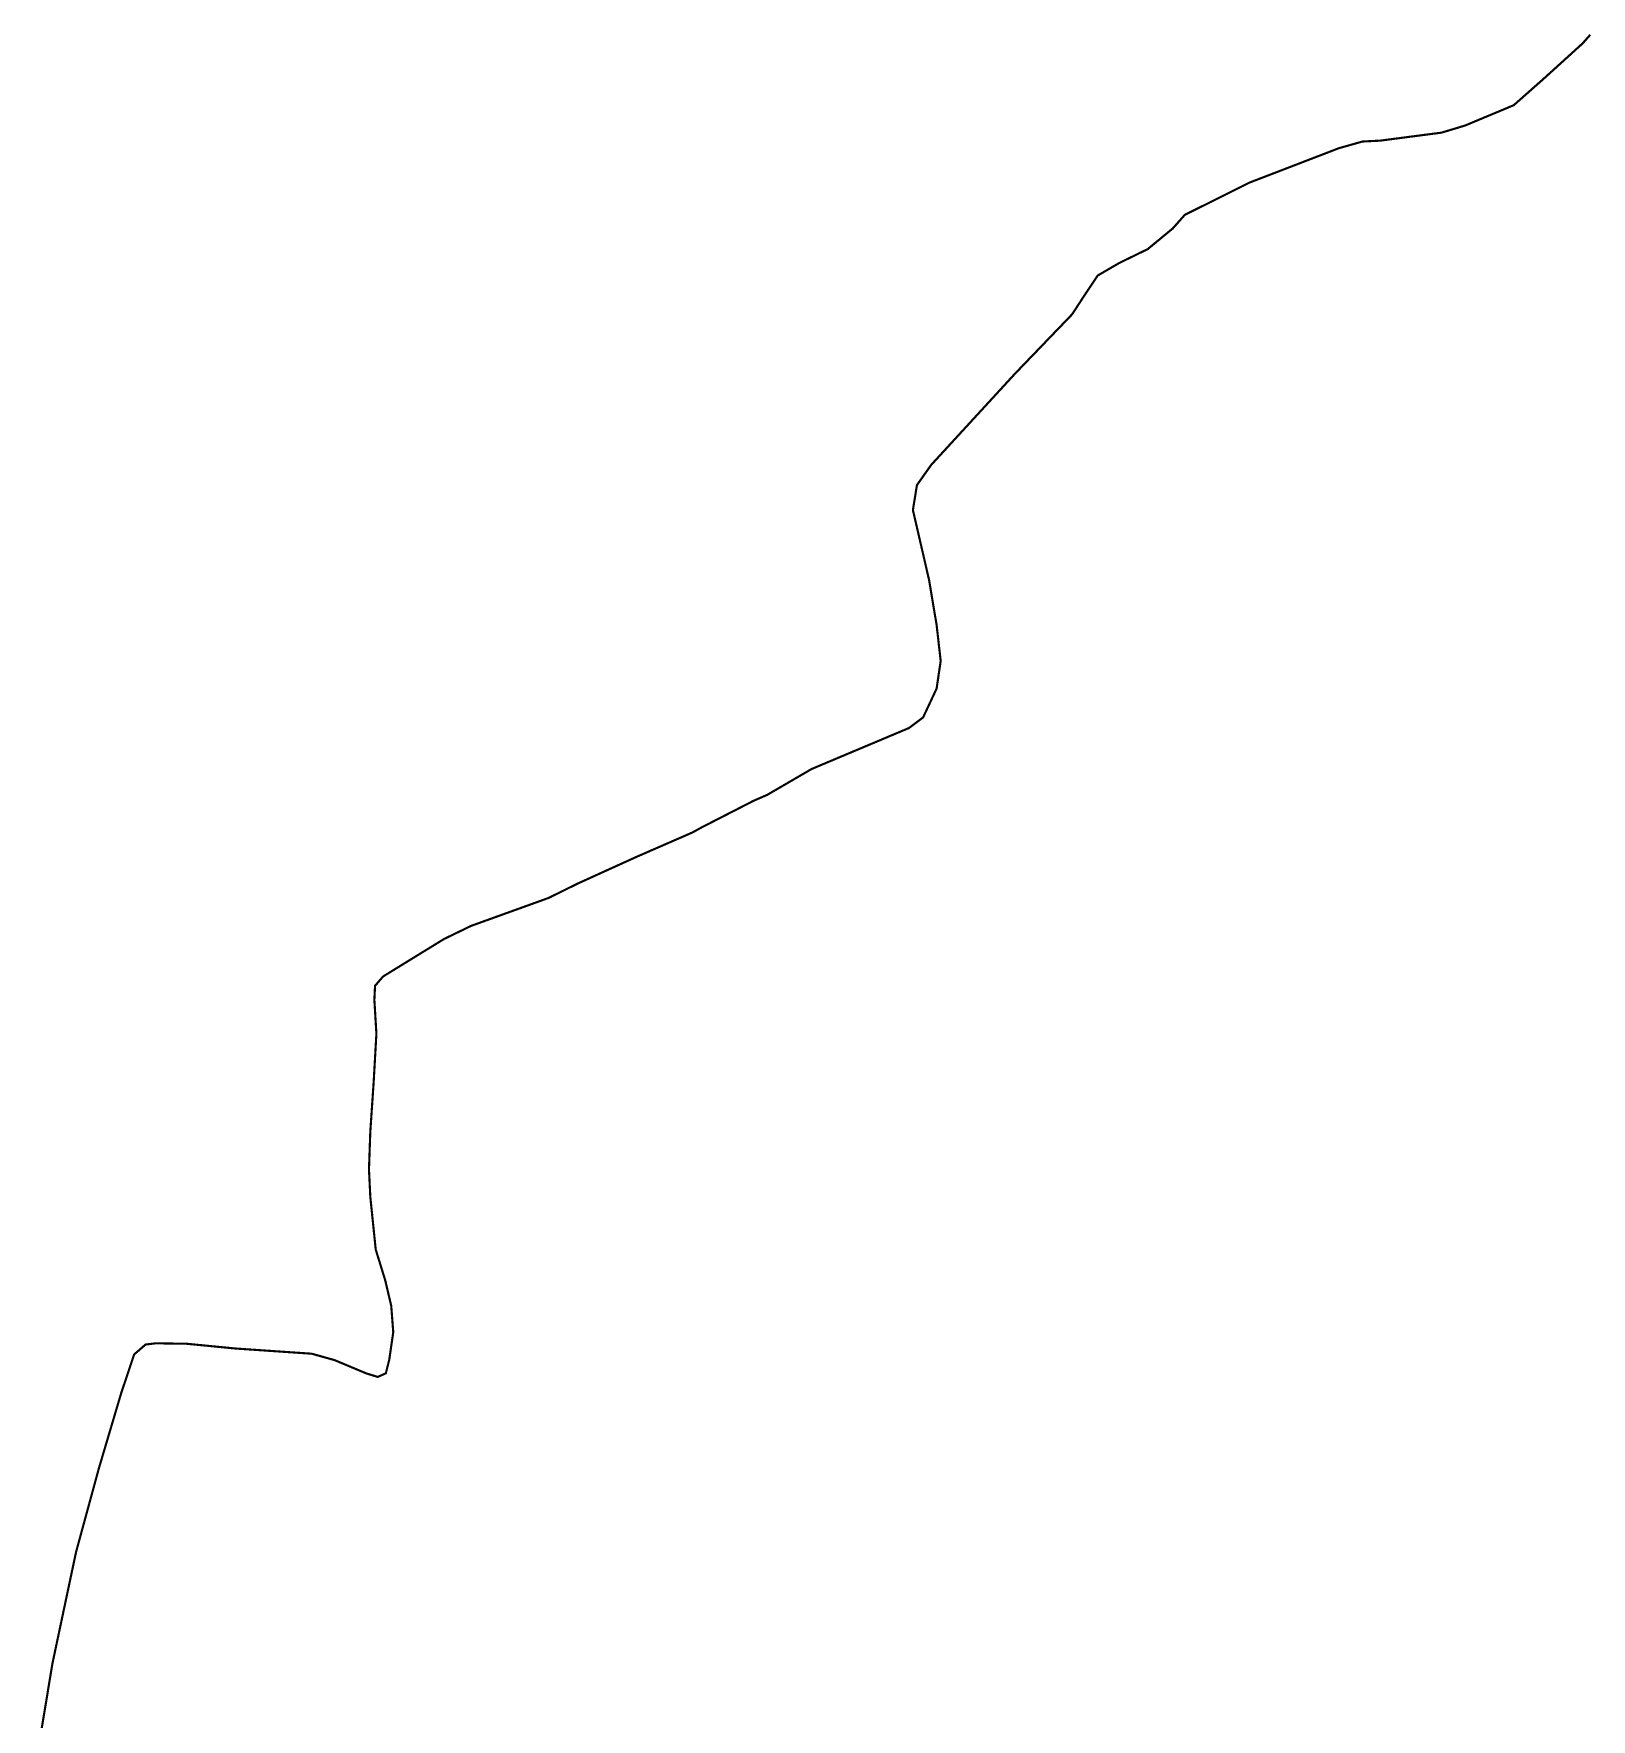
# Model space of a CAD drawing. Header units: millimetres. Extents: x 492417 to 501387, y 3423661 to 3433273.
# Drawn here: x 494278 to 495152, y 3425410 to 3426357 of the extents above; entities that cross this region are included whole.
import ezdxf

# ---------------------------------------------------------------- set-up
doc = ezdxf.new("R2010")
doc.units = ezdxf.units.MM
doc.layers.add('常水位岸线', color=7, linetype='Continuous', lineweight=0, true_color=0x00aeef)

msp = doc.modelspace()

# ---------------------------------------------------------------- linework, layer by layer
at = {"layer": '常水位岸线', "const_width": 1.2, "flags": 128}
msp.add_lwpolyline([(495151.72, 3426355.98), (495151.48, 3426355.7), (495147.51, 3426351.19), (495129.56, 3426334.91), (495125.07, 3426330.84), (495108.76, 3426316.44), (495081.46, 3426305.04), (495068.19, 3426301.04), (495033.69, 3426296.55), (495023.89, 3426296.07), (495018.29, 3426294.49), (495010.56, 3426292.3), (494960.51, 3426273.04), (494924.12, 3426254.93), (494917.3, 3426247.25), (494903.27, 3426235.67), (494887.35, 3426227.92), (494880.16, 3426223.74), (494875.22, 3426220.87), (494868.4, 3426210.72), (494860.81, 3426199.06), (494828.66, 3426165.66), (494781.66, 3426114.51), (494773.7, 3426103.24), (494771.42, 3426089.24), (494776.35, 3426067.93), (494780.52, 3426049.86), (494784.74, 3426024.67), (494787.02, 3426004.54), (494784.74, 3425989.02), (494777.16, 3425972.81), (494769.2, 3425966.85), (494714.61, 3425943.89), (494689.63, 3425929.35), (494682.05, 3425926.06), (494652.75, 3425911.06), (494647.61, 3425908.22), (494616.1, 3425894.49), (494583.53, 3425879.7), (494566.82, 3425871.47), (494523.24, 3425855.76), (494508.08, 3425848.39), (494485.79, 3425834.69), (494474.82, 3425827.95), (494473.98, 3425827.43), (494471.71, 3425824.82), (494469.43, 3425822.19), (494469.05, 3425814.23), (494470.19, 3425795.26), (494468.76, 3425770), (494468.67, 3425768.36), (494468.53, 3425766.33), (494466.77, 3425740.33), (494466.02, 3425719.11), (494466.77, 3425703.74), (494469.81, 3425674.12), (494475.11, 3425656.99), (494475.44, 3425655.61), (494478.52, 3425642.53), (494479.66, 3425627.73), (494479.27, 3425625.1), (494477.39, 3425612.21), (494475.49, 3425604.66), (494470.94, 3425602.64), (494464.5, 3425604.62), (494446.69, 3425612.08), (494433.81, 3425615.67), (494390.99, 3425618.59), (494363.71, 3425621.25), (494346.28, 3425621.5), (494345.75, 3425621.44), (494340.59, 3425620.82), (494334.15, 3425615.23), (494332.54, 3425610.4), (494326.95, 3425593.72), (494318.35, 3425564.76), (494314.45, 3425551.63), (494301.57, 3425504.43), (494298.19, 3425488.5), (494288.31, 3425441.88), (494278.37, 3425381.82)], dxfattribs=at)

doc.saveas('drawing.dxf')
